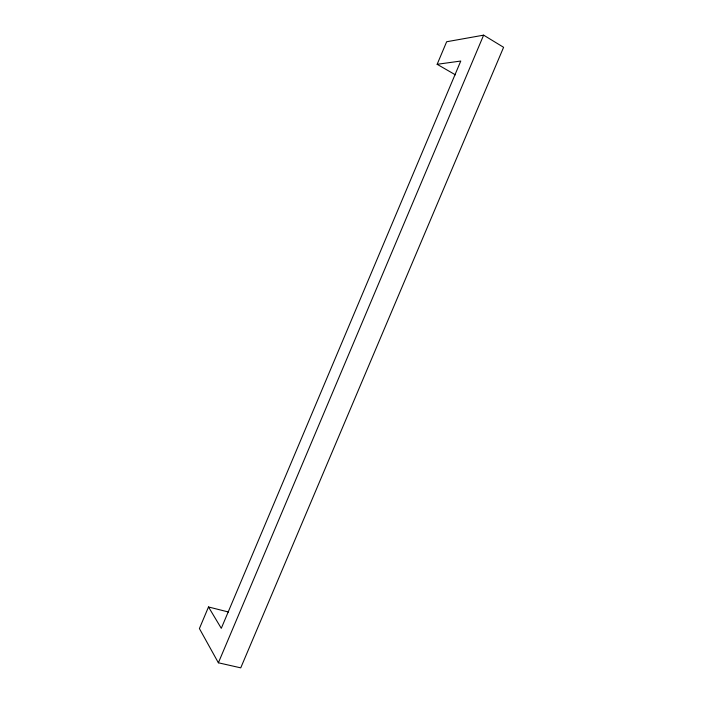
<?xml version="1.0" encoding="UTF-8"?>
<svg xmlns="http://www.w3.org/2000/svg" width="703" height="703" viewBox="0 0 703 703"><rect width="100%" height="100%" fill="white"/><g stroke="black" fill="none" stroke-linecap="round" stroke-linejoin="round"><path stroke-width="1.05" d="M228.501 612.014L208.501 606.97L199.406 628.561L218.378 662.788L240.742 667.85L503.594 47.303L483.629 35.15L446.651 41.749L437.152 64.298L455.359 74.817M218.378 662.788L483.629 35.15M437.152 64.298L460.773 61.038L221.287 628.324L208.501 606.97"/></g></svg>
